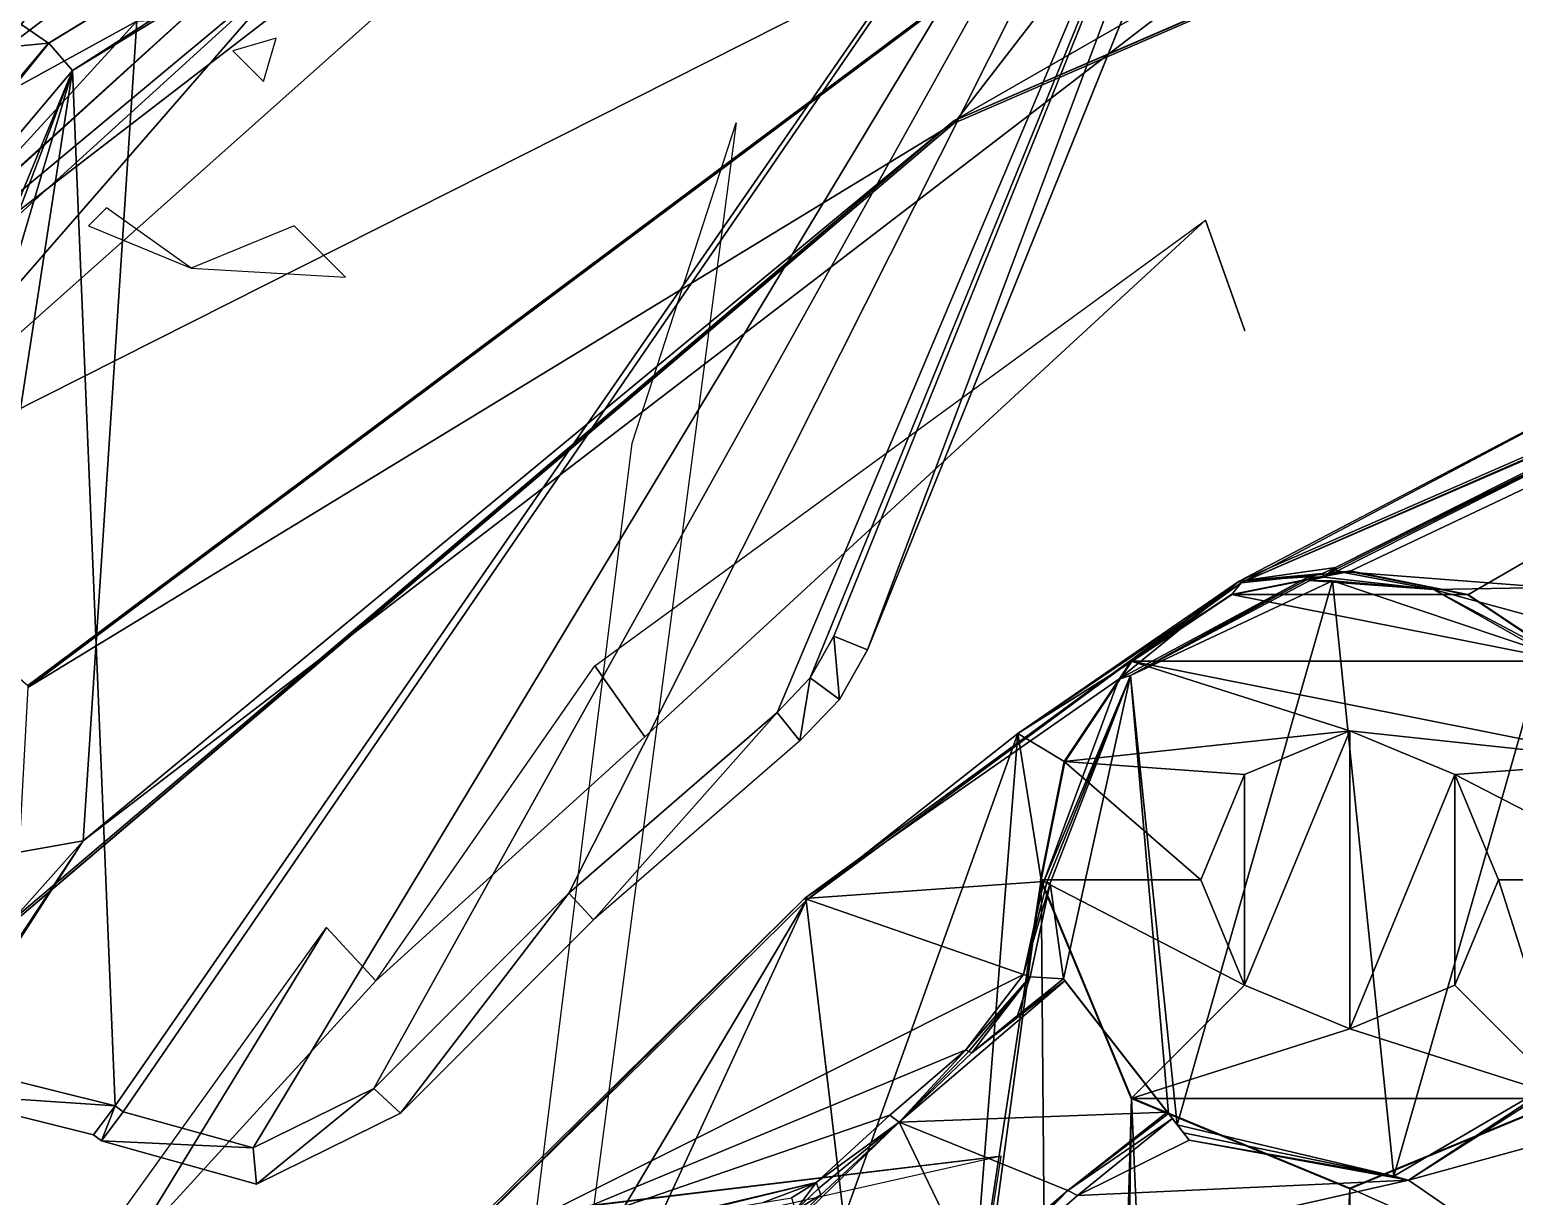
# Model space of a CAD drawing. Header units: millimetres. Extents: x -228 to 228, y -204 to 237.
# Drawn here: x -43.23 to -22.79, y 34.22 to 50.28 of the extents above; entities that cross this region are included whole.
import ezdxf

# ---------------------------------------------------------------- set-up
doc = ezdxf.new("R2010")
doc.units = ezdxf.units.MM
doc.header["$LTSCALE"] = 127.314815
for name, color, linetype in [('2239', 7, 'CONTINUOUS'), ('2518', 7, 'CONTINUOUS'), ('2548', 7, 'CONTINUOUS'), ('2560', 7, 'CONTINUOUS'), ('2561', 7, 'CONTINUOUS'), ('2565', 7, 'CONTINUOUS'), ('3519', 7, 'CONTINUOUS'), ('3522', 7, 'CONTINUOUS'), ('3524', 7, 'CONTINUOUS'), ('3529', 7, 'CONTINUOUS'), ('3532', 7, 'CONTINUOUS'), ('3575', 7, 'CONTINUOUS'), ('3577', 7, 'CONTINUOUS'), ('3579', 7, 'CONTINUOUS'), ('3601', 7, 'CONTINUOUS'), ('3603', 7, 'CONTINUOUS'), ('3604', 7, 'CONTINUOUS'), ('3605', 7, 'CONTINUOUS'), ('3606', 7, 'CONTINUOUS'), ('3607', 7, 'CONTINUOUS'), ('3608', 7, 'CONTINUOUS'), ('4337', 7, 'CONTINUOUS'), ('4338', 7, 'CONTINUOUS'), ('4342', 7, 'CONTINUOUS'), ('4344', 7, 'CONTINUOUS'), ('4409', 7, 'CONTINUOUS'), ('4410', 7, 'CONTINUOUS'), ('4414', 7, 'CONTINUOUS'), ('4417', 7, 'CONTINUOUS'), ('4418', 7, 'CONTINUOUS'), ('4419', 7, 'CONTINUOUS'), ('4441', 7, 'CONTINUOUS'), ('4442', 7, 'CONTINUOUS'), ('4443', 7, 'CONTINUOUS'), ('4444', 7, 'CONTINUOUS'), ('4445', 7, 'CONTINUOUS'), ('4456', 7, 'CONTINUOUS'), ('4457', 7, 'CONTINUOUS'), ('4462', 7, 'CONTINUOUS'), ('4463', 7, 'CONTINUOUS'), ('4465', 7, 'CONTINUOUS'), ('4466', 7, 'CONTINUOUS'), ('4469', 7, 'CONTINUOUS'), ('4470', 7, 'CONTINUOUS'), ('4512', 7, 'CONTINUOUS'), ('4529', 7, 'CONTINUOUS'), ('4536', 7, 'CONTINUOUS'), ('4577', 7, 'CONTINUOUS'), ('4608', 7, 'CONTINUOUS'), ('4609', 7, 'CONTINUOUS'), ('4610', 7, 'CONTINUOUS'), ('4611', 7, 'CONTINUOUS'), ('4619', 7, 'CONTINUOUS'), ('4631', 7, 'CONTINUOUS')]:
    doc.layers.add(name, color=color, linetype=linetype)

msp = doc.modelspace()

# ---------------------------------------------------------------- linework, layer by layer
at = {"layer": '2239', "color": 5, "linetype": 'Continuous'}
msp.add_3dface([(-33.5, 49, 1084.49), (-50.224, -78.154, 1084.49), (-34.932, 44.592, 1084.49), (-33.5, 49, 1084.49)], dxfattribs=at)
at = {"layer": '2518', "color": 6, "linetype": 'Continuous'}
for points in [[(-29.851, 34.775, 1078.448), (-44.236, 33.048, 1080.596), (-44.116, 33.048, 1080.577), (-29.851, 34.775, 1078.448)], [(-31.135, 26.448, 1077.078), (-29.851, 34.775, 1078.448), (-40.951, 32.276, 1079.954), (-31.135, 26.448, 1077.078)]]:
    msp.add_3dface(points, dxfattribs=at)
at = {"layer": '2548', "color": 6, "linetype": 'Continuous'}
for points in [[(-35.443, 41.526, 1066.234), (-27.039, 47.664, 1077.961), (-34.755, 40.546, 1066.355), (-35.443, 41.526, 1066.234)], [(-26.499, 46.138, 1077.627), (-27.039, 47.664, 1077.961), (-26.764, 46.893, 1077.794), (-26.499, 46.138, 1077.627)], [(-35.443, 41.526, 1066.234), (-34.755, 40.546, 1066.355), (-38.461, 37.189, 1060.815), (-35.443, 41.526, 1066.234)], [(-39.137, 37.923, 1060.567), (-41.879, 33.445, 1055.338), (-42.176, 33.698, 1055.19), (-39.137, 37.923, 1060.567)], [(-41.879, 33.445, 1055.338), (-39.137, 37.923, 1060.567), (-38.461, 37.189, 1060.815), (-41.879, 33.445, 1055.338)]]:
    msp.add_3dface(points, dxfattribs=at)
at = {"layer": '2560', "color": 6, "linetype": 'Continuous'}
msp.add_3dface([(-41, 47, 1083.49), (-42.167, 47.833, 1083.49), (-42.414, 47.586, 1083.49), (-41, 47, 1083.49)], dxfattribs=at)
at = {"layer": '2561', "color": 6, "linetype": 'Continuous'}
msp.add_3dface([(-39.586, 47.586, 1083.49), (-41, 47, 1083.49), (-38.879, 46.879, 1082.49), (-39.586, 47.586, 1083.49)], dxfattribs=at)
at = {"layer": '2565', "color": 6, "linetype": 'Continuous'}
msp.add_3dface([(-40.008, 49.573, 1082.986), (-39.833, 50.167, 1083.49), (-40.427, 49.992, 1082.986), (-40.008, 49.573, 1082.986)], dxfattribs=at)
at = {"layer": '3519', "color": 5, "linetype": 'Continuous'}
for points in [[(-24.568, 60.718, 1032.99), (-42.05, 35.469, 1032.99), (-42.638, 49.722, 1032.99), (-24.568, 60.718, 1032.99)], [(-41.938, 35.387, 1032.99), (-42.05, 35.469, 1032.99), (-24.568, 60.718, 1032.99), (-41.938, 35.387, 1032.99)], [(-40.151, 34.888, 1032.99), (-41.938, 35.387, 1032.99), (-24.568, 60.718, 1032.99), (-40.151, 34.888, 1032.99)], [(-38.486, 35.708, 1032.99), (-40.151, 34.888, 1032.99), (-24.568, 60.718, 1032.99), (-38.486, 35.708, 1032.99)], [(-35.805, 38.396, 1032.99), (-38.486, 35.708, 1032.99), (-24.568, 60.718, 1032.99), (-35.805, 38.396, 1032.99)], [(-32.937, 40.883, 1032.99), (-35.805, 38.396, 1032.99), (-24.568, 60.718, 1032.99), (-32.937, 40.883, 1032.99)], [(-32.48, 41.359, 1032.99), (-32.937, 40.883, 1032.99), (-24.568, 60.718, 1032.99), (-32.48, 41.359, 1032.99)], [(-32.157, 41.934, 1032.99), (-32.48, 41.359, 1032.99), (-24.568, 60.718, 1032.99), (-32.157, 41.934, 1032.99)], [(-42.638, 49.722, 1032.99), (-52.533, 25.74, 1032.99), (-56.261, 33.54, 1032.99), (-42.638, 49.722, 1032.99)], [(-50.012, 30.348, 1032.99), (-52.533, 25.74, 1032.99), (-42.638, 49.722, 1032.99), (-50.012, 30.348, 1032.99)], [(-47.089, 34.711, 1032.99), (-50.012, 30.348, 1032.99), (-42.638, 49.722, 1032.99), (-47.089, 34.711, 1032.99)], [(-44.727, 36.135, 1032.99), (-47.089, 34.711, 1032.99), (-42.638, 49.722, 1032.99), (-44.727, 36.135, 1032.99)], [(-42.05, 35.469, 1032.99), (-44.727, 36.135, 1032.99), (-42.638, 49.722, 1032.99), (-42.05, 35.469, 1032.99)]]:
    msp.add_3dface(points, dxfattribs=at)
at = {"layer": '3522', "color": 5, "linetype": 'Continuous'}
for points in [[(-80.54, 46.5, 1035.99), (-65.761, 65.761, 1035.99), (-42.964, 50.101, 1035.99), (-80.54, 46.5, 1035.99)], [(-65.761, 65.761, 1035.99), (-24.755, 61.181, 1035.99), (-42.964, 50.101, 1035.99), (-65.761, 65.761, 1035.99)], [(-56.691, 33.796, 1035.99), (-80.54, 46.5, 1035.99), (-42.964, 50.101, 1035.99), (-56.691, 33.796, 1035.99)]]:
    msp.add_3dface(points, dxfattribs=at)
at = {"layer": '3524', "color": 5, "linetype": 'Continuous'}
for points in [[(-42.964, 50.101, 1035.99), (-24.755, 61.181, 1035.99), (-42.963, 50.101, 1033.49), (-42.964, 50.101, 1035.99)], [(-24.755, 61.181, 1035.99), (-24.755, 61.181, 1033.49), (-42.963, 50.101, 1033.49), (-24.755, 61.181, 1035.99)], [(-56.691, 33.796, 1035.99), (-42.964, 50.101, 1035.99), (-56.691, 33.796, 1033.49), (-56.691, 33.796, 1035.99)], [(-56.691, 33.796, 1033.49), (-42.964, 50.101, 1035.99), (-42.963, 50.101, 1033.49), (-56.691, 33.796, 1033.49)]]:
    msp.add_3dface(points, dxfattribs=at)
at = {"layer": '3529', "color": 5, "linetype": 'Continuous'}
for points in [[(-15.39, 82.099, 1037.99), (-31.693, 41.747, 1037.99), (-15.39, 82.099, 1035.99), (-15.39, 82.099, 1037.99)], [(-15.39, 82.099, 1035.99), (-31.693, 41.747, 1037.99), (-24.104, 60.531, 1035.99), (-15.39, 82.099, 1035.99)], [(-31.693, 41.747, 1037.99), (-31.693, 41.747, 1033.49), (-24.104, 60.531, 1033.49), (-31.693, 41.747, 1037.99)], [(-24.104, 60.531, 1035.99), (-31.693, 41.747, 1037.99), (-24.104, 60.531, 1033.49), (-24.104, 60.531, 1035.99)]]:
    msp.add_3dface(points, dxfattribs=at)
at = {"layer": '3532', "color": 5, "linetype": 'Continuous'}
for points in [[(-31.693, 41.747, 1033.49), (-31.693, 41.747, 1037.99), (-32.078, 41.061, 1037.99), (-31.693, 41.747, 1033.49)], [(-31.693, 41.747, 1033.49), (-32.078, 41.061, 1037.99), (-32.078, 41.061, 1033.49), (-31.693, 41.747, 1033.49)], [(-32.623, 40.494, 1037.99), (-32.623, 40.494, 1033.49), (-32.078, 41.061, 1033.49), (-32.623, 40.494, 1037.99)], [(-32.078, 41.061, 1037.99), (-32.623, 40.494, 1037.99), (-32.078, 41.061, 1033.49), (-32.078, 41.061, 1037.99)]]:
    msp.add_3dface(points, dxfattribs=at)
at = {"layer": '3575', "color": 5, "linetype": 'Continuous'}
for points in [[(-42.347, 35.067, 1037.99), (-42.347, 35.067, 1033.49), (-42.236, 34.985, 1037.99), (-42.347, 35.067, 1037.99)], [(-42.236, 34.985, 1037.99), (-42.347, 35.067, 1033.49), (-42.236, 34.985, 1033.49), (-42.236, 34.985, 1037.99)]]:
    msp.add_3dface(points, dxfattribs=at)
at = {"layer": '3577', "color": 5, "linetype": 'Continuous'}
for points in [[(-42.347, 35.067, 1033.49), (-42.347, 35.067, 1037.99), (-44.652, 35.641, 1037.99), (-42.347, 35.067, 1033.49)], [(-42.347, 35.067, 1033.49), (-44.652, 35.641, 1037.99), (-44.652, 35.641, 1033.49), (-42.347, 35.067, 1033.49)]]:
    msp.add_3dface(points, dxfattribs=at)
at = {"layer": '3579', "color": 5, "linetype": 'Continuous'}
for points in [[(-38.119, 35.368, 1033.49), (-38.119, 35.368, 1037.99), (-40.104, 34.39, 1037.99), (-38.119, 35.368, 1033.49)], [(-38.119, 35.368, 1033.49), (-40.104, 34.39, 1037.99), (-40.104, 34.39, 1033.49), (-38.119, 35.368, 1033.49)], [(-42.236, 34.985, 1037.99), (-42.236, 34.985, 1033.49), (-40.104, 34.39, 1033.49), (-42.236, 34.985, 1037.99)], [(-40.104, 34.39, 1037.99), (-42.236, 34.985, 1037.99), (-40.104, 34.39, 1033.49), (-40.104, 34.39, 1037.99)]]:
    msp.add_3dface(points, dxfattribs=at)
at = {"layer": '3601', "color": 5, "linetype": 'Continuous'}
for points in [[(-24.755, 61.181, 1033.49), (-42.638, 49.722, 1032.99), (-42.963, 50.101, 1033.49), (-24.755, 61.181, 1033.49)], [(-24.755, 61.181, 1033.49), (-24.568, 60.718, 1032.99), (-42.638, 49.722, 1032.99), (-24.755, 61.181, 1033.49)], [(-56.261, 33.54, 1032.99), (-56.691, 33.796, 1033.49), (-42.963, 50.101, 1033.49), (-56.261, 33.54, 1032.99)], [(-42.638, 49.722, 1032.99), (-56.261, 33.54, 1032.99), (-42.963, 50.101, 1033.49), (-42.638, 49.722, 1032.99)]]:
    msp.add_3dface(points, dxfattribs=at)
at = {"layer": '3603', "color": 5, "linetype": 'Continuous'}
for points in [[(-31.693, 41.747, 1033.49), (-32.157, 41.934, 1032.99), (-24.568, 60.718, 1032.99), (-31.693, 41.747, 1033.49)], [(-24.104, 60.531, 1033.49), (-31.693, 41.747, 1033.49), (-24.568, 60.718, 1032.99), (-24.104, 60.531, 1033.49)]]:
    msp.add_3dface(points, dxfattribs=at)
at = {"layer": '3604', "color": 5, "linetype": 'Continuous'}
for points in [[(-32.078, 41.061, 1033.49), (-32.48, 41.359, 1032.99), (-32.157, 41.934, 1032.99), (-32.078, 41.061, 1033.49)], [(-31.693, 41.747, 1033.49), (-32.078, 41.061, 1033.49), (-32.157, 41.934, 1032.99), (-31.693, 41.747, 1033.49)], [(-32.623, 40.494, 1033.49), (-32.937, 40.883, 1032.99), (-32.48, 41.359, 1032.99), (-32.623, 40.494, 1033.49)], [(-32.078, 41.061, 1033.49), (-32.623, 40.494, 1033.49), (-32.48, 41.359, 1032.99), (-32.078, 41.061, 1033.49)]]:
    msp.add_3dface(points, dxfattribs=at)
at = {"layer": '3605', "color": 5, "linetype": 'Continuous'}
for points in [[(-35.464, 38.03, 1033.49), (-35.805, 38.396, 1032.99), (-32.937, 40.883, 1032.99), (-35.464, 38.03, 1033.49)], [(-32.623, 40.494, 1033.49), (-35.464, 38.03, 1033.49), (-32.937, 40.883, 1032.99), (-32.623, 40.494, 1033.49)], [(-38.119, 35.368, 1033.49), (-38.486, 35.708, 1032.99), (-35.805, 38.396, 1032.99), (-38.119, 35.368, 1033.49)], [(-35.464, 38.03, 1033.49), (-38.119, 35.368, 1033.49), (-35.805, 38.396, 1032.99), (-35.464, 38.03, 1033.49)]]:
    msp.add_3dface(points, dxfattribs=at)
at = {"layer": '3606', "color": 5, "linetype": 'Continuous'}
for points in [[(-40.104, 34.39, 1033.49), (-40.151, 34.888, 1032.99), (-38.486, 35.708, 1032.99), (-40.104, 34.39, 1033.49)], [(-38.119, 35.368, 1033.49), (-40.104, 34.39, 1033.49), (-38.486, 35.708, 1032.99), (-38.119, 35.368, 1033.49)], [(-42.236, 34.985, 1033.49), (-41.938, 35.387, 1032.99), (-40.151, 34.888, 1032.99), (-42.236, 34.985, 1033.49)], [(-40.104, 34.39, 1033.49), (-42.236, 34.985, 1033.49), (-40.151, 34.888, 1032.99), (-40.104, 34.39, 1033.49)]]:
    msp.add_3dface(points, dxfattribs=at)
at = {"layer": '3607', "color": 5, "linetype": 'Continuous'}
for points in [[(-42.236, 34.985, 1033.49), (-42.347, 35.067, 1033.49), (-42.05, 35.469, 1032.99), (-42.236, 34.985, 1033.49)], [(-42.236, 34.985, 1033.49), (-42.05, 35.469, 1032.99), (-41.938, 35.387, 1032.99), (-42.236, 34.985, 1033.49)]]:
    msp.add_3dface(points, dxfattribs=at)
at = {"layer": '3608', "color": 5, "linetype": 'Continuous'}
for points in [[(-44.652, 35.641, 1033.49), (-44.727, 36.135, 1032.99), (-42.05, 35.469, 1032.99), (-44.652, 35.641, 1033.49)], [(-42.347, 35.067, 1033.49), (-44.652, 35.641, 1033.49), (-42.05, 35.469, 1032.99), (-42.347, 35.067, 1033.49)]]:
    msp.add_3dface(points, dxfattribs=at)
at = {"layer": '4337', "color": 6, "linetype": 'Continuous'}
for points in [[(-12.972, 48.548, 1038.99), (-25.054, 42.826, 1038.99), (-26.546, 42.668, 1038.99), (-12.972, 48.548, 1038.99)], [(-25.054, 42.826, 1038.99), (-12.972, 48.548, 1038.99), (-23.429, 42.502, 1038.99), (-25.054, 42.826, 1038.99)], [(-23.429, 42.502, 1038.99), (-12.972, 48.548, 1038.99), (-22.05, 41.582, 1038.99), (-23.429, 42.502, 1038.99)], [(-25.054, 42.826, 1038.99), (-26.679, 42.502, 1038.99), (-26.546, 42.668, 1038.99), (-25.054, 42.826, 1038.99)], [(-26.546, 42.668, 1038.99), (-28.057, 41.581, 1038.99), (-29.621, 40.593, 1038.99), (-26.546, 42.668, 1038.99)], [(-26.679, 42.502, 1038.99), (-28.057, 41.581, 1038.99), (-26.546, 42.668, 1038.99), (-26.679, 42.502, 1038.99)], [(-28.057, 41.581, 1038.99), (-28.977, 40.204, 1038.99), (-29.621, 40.593, 1038.99), (-28.057, 41.581, 1038.99)], [(-29.621, 40.593, 1038.99), (-32.018, 33.915, 1038.99), (-32.536, 38.297, 1038.99), (-29.621, 40.593, 1038.99)], [(-30.295, 32.038, 1038.99), (-32.018, 33.915, 1038.99), (-29.621, 40.593, 1038.99), (-30.295, 32.038, 1038.99)], [(-29.3, 38.579, 1038.99), (-30.295, 32.038, 1038.99), (-29.621, 40.593, 1038.99), (-29.3, 38.579, 1038.99)], [(-28.977, 40.204, 1038.99), (-29.3, 38.579, 1038.99), (-29.621, 40.593, 1038.99), (-28.977, 40.204, 1038.99)], [(-30.295, 32.038, 1038.99), (-29.3, 38.579, 1038.99), (-30.526, 29.503, 1038.99), (-30.295, 32.038, 1038.99)], [(-30.526, 29.503, 1038.99), (-29.3, 38.579, 1038.99), (-29, 2.712, 1038.99), (-30.526, 29.503, 1038.99)], [(-29.3, 38.579, 1038.99), (-28.056, 35.576, 1038.99), (-29, 2.712, 1038.99), (-29.3, 38.579, 1038.99)], [(-32.536, 38.297, 1038.99), (-36.267, 32.01, 1038.99), (-37.817, 33.092, 1038.99), (-32.536, 38.297, 1038.99)], [(-34.563, 33.902, 1038.99), (-36.267, 32.01, 1038.99), (-32.536, 38.297, 1038.99), (-34.563, 33.902, 1038.99)], [(-32.018, 33.915, 1038.99), (-34.563, 33.902, 1038.99), (-32.536, 38.297, 1038.99), (-32.018, 33.915, 1038.99)], [(-28.056, 35.576, 1038.99), (-28.614, 1, 1038.99), (-29, 0.712, 1038.99), (-28.056, 35.576, 1038.99)], [(-29, 2.712, 1038.99), (-28.056, 35.576, 1038.99), (-29, 0.712, 1038.99), (-29, 2.712, 1038.99)], [(-26.59, 1, 1038.99), (-28.614, 1, 1038.99), (-28.056, 35.576, 1038.99), (-26.59, 1, 1038.99)], [(-25.053, 34.332, 1038.99), (-26.59, 1, 1038.99), (-28.056, 35.576, 1038.99), (-25.053, 34.332, 1038.99)], [(-25.053, 34.332, 1038.99), (-22.05, 35.576, 1038.99), (-22.348, 33.128, 1038.99), (-25.053, 34.332, 1038.99)], [(-26.57, 0.791, 1038.99), (-26.59, 1, 1038.99), (-25.053, 34.332, 1038.99), (-26.57, 0.791, 1038.99)], [(-26.565, 0.751, 1038.99), (-26.57, 0.791, 1038.99), (-25.053, 34.332, 1038.99), (-26.565, 0.751, 1038.99)], [(-26.557, 0.712, 1038.99), (-26.565, 0.751, 1038.99), (-25.053, 34.332, 1038.99), (-26.557, 0.712, 1038.99)], [(-26.557, 0.712, 1038.99), (-25.053, 34.332, 1038.99), (-26, 2.712, 1038.99), (-26.557, 0.712, 1038.99)], [(-25.053, 34.332, 1038.99), (-24.969, 2.712, 1038.99), (-26, 2.712, 1038.99), (-25.053, 34.332, 1038.99)], [(-24.969, 2.712, 1038.99), (-25.053, 34.332, 1038.99), (-22.348, 33.128, 1038.99), (-24.969, 2.712, 1038.99)]]:
    msp.add_3dface(points, dxfattribs=at)
at = {"layer": '4338', "color": 6, "linetype": 'Continuous'}
for points in [[(-30.499, 48.996, 1040.99), (-14.937, 55.747, 1040.99), (-27.297, 53.15, 1040.99), (-30.499, 48.996, 1040.99)], [(-43.249, 41.226, 1040.99), (-30.499, 48.996, 1040.99), (-27.297, 53.15, 1040.99), (-43.249, 41.226, 1040.99)], [(-43.424, 38.016, 1040.99), (-30.499, 48.996, 1040.99), (-43.249, 41.226, 1040.99), (-43.424, 38.016, 1040.99)], [(-20.013, 46.133, 1040.99), (-26.574, 42.691, 1040.99), (-19.466, 45.796, 1040.99), (-20.013, 46.133, 1040.99)], [(-19.466, 45.796, 1040.99), (-26.574, 42.691, 1040.99), (-25.247, 42.882, 1040.99), (-19.466, 45.796, 1040.99)], [(-25.62, 42.752, 1040.99), (-26.574, 42.691, 1040.99), (-28.233, 41.341, 1040.99), (-25.62, 42.752, 1040.99)], [(-25.247, 42.882, 1040.99), (-26.574, 42.691, 1040.99), (-25.427, 42.798, 1040.99), (-25.247, 42.882, 1040.99)], [(-25.427, 42.798, 1040.99), (-26.574, 42.691, 1040.99), (-25.62, 42.752, 1040.99), (-25.427, 42.798, 1040.99)], [(-26.574, 42.691, 1040.99), (-32.558, 38.324, 1040.99), (-28.233, 41.341, 1040.99), (-26.574, 42.691, 1040.99)], [(-28.233, 41.341, 1040.99), (-32.558, 38.324, 1040.99), (-29.265, 38.555, 1040.99), (-28.233, 41.341, 1040.99)], [(-29.265, 38.555, 1040.99), (-32.558, 38.324, 1040.99), (-29.543, 37.276, 1040.99), (-29.265, 38.555, 1040.99)], [(-32.558, 38.324, 1040.99), (-37.836, 33.124, 1040.99), (-29.543, 37.276, 1040.99), (-32.558, 38.324, 1040.99)], [(-29.543, 37.276, 1040.99), (-37.836, 33.124, 1040.99), (-30.339, 36.238, 1040.99), (-29.543, 37.276, 1040.99)], [(-30.339, 36.238, 1040.99), (-37.836, 33.124, 1040.99), (-31.382, 35.339, 1040.99), (-30.339, 36.238, 1040.99)], [(-21.654, 36.092, 1040.99), (-24.243, 34.446, 1040.99), (-20.482, 35.475, 1040.99), (-21.654, 36.092, 1040.99)], [(-20.482, 35.475, 1040.99), (-24.243, 34.446, 1040.99), (-22.315, 33.119, 1040.99), (-20.482, 35.475, 1040.99)], [(-31.382, 35.339, 1040.99), (-37.836, 33.124, 1040.99), (-32.398, 34.41, 1040.99), (-31.382, 35.339, 1040.99)], [(-27.495, 35.292, 1040.99), (-28.802, 34.234, 1040.99), (-27.262, 34.993, 1040.99), (-27.495, 35.292, 1040.99)], [(-27.262, 34.993, 1040.99), (-28.802, 34.234, 1040.99), (-24.243, 34.446, 1040.99), (-27.262, 34.993, 1040.99)], [(-32.398, 34.41, 1040.99), (-37.836, 33.124, 1040.99), (-34.45, 33.913, 1040.99), (-32.398, 34.41, 1040.99)], [(-33.13, 34.139, 1040.99), (-32.398, 34.41, 1040.99), (-34.45, 33.913, 1040.99), (-33.13, 34.139, 1040.99)], [(-32.736, 34.2, 1040.99), (-32.398, 34.41, 1040.99), (-33.13, 34.139, 1040.99), (-32.736, 34.2, 1040.99)], [(-28.802, 34.234, 1040.99), (-30.067, 33.128, 1040.99), (-24.243, 34.446, 1040.99), (-28.802, 34.234, 1040.99)], [(-24.243, 34.446, 1040.99), (-30.067, 33.128, 1040.99), (-22.315, 33.119, 1040.99), (-24.243, 34.446, 1040.99)]]:
    msp.add_3dface(points, dxfattribs=at)
at = {"layer": '4342', "color": 6, "linetype": 'Continuous'}
for points in [[(-39.449, 51.312, 1075.49), (-47.374, 44.101, 1075.49), (-46.067, 43.702, 1040.39), (-39.449, 51.312, 1075.49)], [(-38.106, 50.793, 1040.39), (-39.449, 51.312, 1075.49), (-46.067, 43.702, 1040.39), (-38.106, 50.793, 1040.39)]]:
    msp.add_3dface(points, dxfattribs=at)
at = {"layer": '4344', "color": 6, "linetype": 'Continuous'}
for points in [[(-46.487, 47.803, 1074.19), (-33.586, 57.603, 1074.19), (-41.748, 50.403, 1038.89), (-46.487, 47.803, 1074.19)], [(-53.927, 37.084, 1038.89), (-46.487, 47.803, 1074.19), (-41.748, 50.403, 1038.89), (-53.927, 37.084, 1038.89)]]:
    msp.add_3dface(points, dxfattribs=at)
at = {"layer": '4409', "color": 6, "linetype": 'Continuous'}
for points in [[(-25.053, 42.834, 1038.49), (-23.425, 42.51, 1038.49), (-26.682, 42.51, 1038.49), (-25.053, 42.834, 1038.49)], [(-26.682, 42.51, 1038.49), (-22.044, 41.588, 1038.49), (-28.063, 41.588, 1038.49), (-26.682, 42.51, 1038.49)], [(-23.425, 42.51, 1038.49), (-22.044, 41.588, 1038.49), (-26.682, 42.51, 1038.49), (-23.425, 42.51, 1038.49)], [(-28.985, 40.207, 1038.49), (-28.063, 41.588, 1038.49), (-25.053, 40.629, 1038.49), (-28.985, 40.207, 1038.49)], [(-22.044, 41.588, 1038.49), (-21.122, 40.207, 1038.49), (-28.063, 41.588, 1038.49), (-22.044, 41.588, 1038.49)], [(-28.063, 41.588, 1038.49), (-21.122, 40.207, 1038.49), (-25.053, 40.629, 1038.49), (-28.063, 41.588, 1038.49)], [(-26.503, 40.029, 1038.49), (-28.985, 40.207, 1038.49), (-25.053, 40.629, 1038.49), (-26.503, 40.029, 1038.49)], [(-25.053, 40.629, 1038.49), (-21.122, 40.207, 1038.49), (-23.604, 40.029, 1038.49), (-25.053, 40.629, 1038.49)], [(-29.309, 38.579, 1038.49), (-28.985, 40.207, 1038.49), (-27.103, 38.579, 1038.49), (-29.309, 38.579, 1038.49)], [(-27.103, 38.579, 1038.49), (-28.985, 40.207, 1038.49), (-26.503, 40.029, 1038.49), (-27.103, 38.579, 1038.49)], [(-21.122, 40.207, 1038.49), (-20.798, 38.579, 1038.49), (-23.604, 40.029, 1038.49), (-21.122, 40.207, 1038.49)], [(-23.604, 40.029, 1038.49), (-20.798, 38.579, 1038.49), (-23.003, 38.579, 1038.49), (-23.604, 40.029, 1038.49)], [(-28.063, 35.57, 1038.49), (-29.309, 38.579, 1038.49), (-26.503, 37.129, 1038.49), (-28.063, 35.57, 1038.49)], [(-26.503, 37.129, 1038.49), (-29.309, 38.579, 1038.49), (-27.103, 38.579, 1038.49), (-26.503, 37.129, 1038.49)], [(-23.003, 38.579, 1038.49), (-22.044, 35.57, 1038.49), (-23.604, 37.129, 1038.49), (-23.003, 38.579, 1038.49)], [(-20.798, 38.579, 1038.49), (-22.044, 35.57, 1038.49), (-23.003, 38.579, 1038.49), (-20.798, 38.579, 1038.49)], [(-25.053, 36.529, 1038.49), (-28.063, 35.57, 1038.49), (-26.503, 37.129, 1038.49), (-25.053, 36.529, 1038.49)], [(-22.044, 35.57, 1038.49), (-25.053, 36.529, 1038.49), (-23.604, 37.129, 1038.49), (-22.044, 35.57, 1038.49)], [(-22.044, 35.57, 1038.49), (-28.063, 35.57, 1038.49), (-25.053, 36.529, 1038.49), (-22.044, 35.57, 1038.49)], [(-25.053, 34.323, 1038.49), (-28.063, 35.57, 1038.49), (-22.044, 35.57, 1038.49), (-25.053, 34.323, 1038.49)]]:
    msp.add_3dface(points, dxfattribs=at)
at = {"layer": '4410', "color": 6, "linetype": 'Continuous'}
for points in [[(-25.289, 42.697, 1045.99), (-28.069, 41.393, 1045.99), (-27.429, 35.207, 1045.99), (-25.289, 42.697, 1045.99)], [(-24.445, 34.499, 1045.99), (-25.289, 42.697, 1045.99), (-27.429, 35.207, 1045.99), (-24.445, 34.499, 1045.99)], [(-22.379, 41.719, 1045.99), (-25.289, 42.697, 1045.99), (-24.445, 34.499, 1045.99), (-22.379, 41.719, 1045.99)], [(-21.796, 36.049, 1045.99), (-22.379, 41.719, 1045.99), (-24.445, 34.499, 1045.99), (-21.796, 36.049, 1045.99)], [(-28.069, 41.393, 1045.99), (-29.178, 38.532, 1045.99), (-28.993, 37.214, 1045.99), (-28.069, 41.393, 1045.99)], [(-27.549, 35.361, 1045.99), (-28.069, 41.393, 1045.99), (-28.993, 37.214, 1045.99), (-27.549, 35.361, 1045.99)], [(-27.429, 35.207, 1045.99), (-28.069, 41.393, 1045.99), (-27.549, 35.361, 1045.99), (-27.429, 35.207, 1045.99)], [(-28.993, 37.214, 1045.99), (-29.178, 38.532, 1045.99), (-29.452, 37.245, 1045.99), (-28.993, 37.214, 1045.99)], [(-30.253, 36.196, 1045.99), (-29.628, 36.71, 1045.99), (-29.452, 37.245, 1045.99), (-30.253, 36.196, 1045.99)], [(-29.628, 36.71, 1045.99), (-28.993, 37.214, 1045.99), (-29.452, 37.245, 1045.99), (-29.628, 36.71, 1045.99)]]:
    msp.add_3dface(points, dxfattribs=at)
at = {"layer": '4414', "color": 6, "linetype": 'Continuous'}
for points in [[(-46.205, 55.869, 1075.49), (-59.324, 41.675, 1075.49), (-42.483, 51.551, 1075.49), (-46.205, 55.869, 1075.49)], [(-42.483, 51.551, 1075.49), (-59.324, 41.675, 1075.49), (-54.534, 38.578, 1075.49), (-42.483, 51.551, 1075.49)], [(-47.733, 44.414, 1075.49), (-39.449, 51.312, 1075.49), (-39.747, 51.684, 1075.49), (-47.733, 44.414, 1075.49)], [(-47.374, 44.101, 1075.49), (-39.449, 51.312, 1075.49), (-47.733, 44.414, 1075.49), (-47.374, 44.101, 1075.49)]]:
    msp.add_3dface(points, dxfattribs=at)
at = {"layer": '4417', "color": 6, "linetype": 'Continuous'}
for points in [[(-47.771, 44.412, 1076.24), (-30.706, 57.546, 1076.24), (-42.486, 51.514, 1076.24), (-47.771, 44.412, 1076.24)], [(-54.527, 38.542, 1076.24), (-47.771, 44.412, 1076.24), (-42.486, 51.514, 1076.24), (-54.527, 38.542, 1076.24)]]:
    msp.add_3dface(points, dxfattribs=at)
at = {"layer": '4418', "color": 6, "linetype": 'Continuous'}
for points in [[(-42.49, 39.116, 1038.89), (-41.748, 50.403, 1038.89), (-26.799, 51.159, 1038.89), (-42.49, 39.116, 1038.89)], [(-53.927, 37.084, 1038.89), (-41.748, 50.403, 1038.89), (-42.49, 39.116, 1038.89), (-53.927, 37.084, 1038.89)], [(-53.197, 22.485, 1038.89), (-53.927, 37.084, 1038.89), (-42.49, 39.116, 1038.89), (-53.197, 22.485, 1038.89)]]:
    msp.add_3dface(points, dxfattribs=at)
at = {"layer": '4419', "color": 6, "linetype": 'Continuous'}
for points in [[(-26.799, 51.159, 1038.89), (-14.914, 55.787, 1039.09), (-30.505, 49.029, 1039.19), (-26.799, 51.159, 1038.89)], [(-42.49, 39.116, 1038.89), (-26.799, 51.159, 1038.89), (-30.505, 49.029, 1039.19), (-42.49, 39.116, 1038.89)], [(-43.455, 38.027, 1039.19), (-42.49, 39.116, 1038.89), (-30.505, 49.029, 1039.19), (-43.455, 38.027, 1039.19)], [(-52.648, 23.733, 1038.99), (-53.197, 22.485, 1038.89), (-42.49, 39.116, 1038.89), (-52.648, 23.733, 1038.99)], [(-52.644, 23.733, 1039.09), (-52.648, 23.733, 1038.99), (-42.49, 39.116, 1038.89), (-52.644, 23.733, 1039.09)], [(-52.644, 23.733, 1039.09), (-42.49, 39.116, 1038.89), (-43.455, 38.027, 1039.19), (-52.644, 23.733, 1039.09)]]:
    msp.add_3dface(points, dxfattribs=at)
at = {"layer": '4441', "color": 6, "linetype": 'Continuous'}
for points in [[(-25.053, 40.629, 1044.49), (-25.053, 36.529, 1044.49), (-26.503, 37.129, 1044.49), (-25.053, 40.629, 1044.49)], [(-26.503, 40.028, 1044.49), (-25.053, 40.629, 1044.49), (-26.503, 37.129, 1044.49), (-26.503, 40.028, 1044.49)], [(-23.604, 40.028, 1044.49), (-25.053, 36.529, 1044.49), (-25.053, 40.629, 1044.49), (-23.604, 40.028, 1044.49)], [(-27.103, 38.579, 1044.49), (-26.503, 40.028, 1044.49), (-26.503, 37.129, 1044.49), (-27.103, 38.579, 1044.49)], [(-23.604, 37.129, 1044.49), (-25.053, 36.529, 1044.49), (-23.604, 40.028, 1044.49), (-23.604, 37.129, 1044.49)], [(-23.003, 38.579, 1044.49), (-23.604, 37.129, 1044.49), (-23.604, 40.028, 1044.49), (-23.003, 38.579, 1044.49)]]:
    msp.add_3dface(points, dxfattribs=at)
at = {"layer": '4442', "color": 6, "linetype": 'Continuous'}
for points in [[(-26.503, 40.029, 1038.49), (-25.053, 40.629, 1038.49), (-26.503, 40.028, 1044.49), (-26.503, 40.029, 1038.49)], [(-25.053, 40.629, 1038.49), (-25.053, 40.629, 1044.49), (-26.503, 40.028, 1044.49), (-25.053, 40.629, 1038.49)], [(-27.103, 38.579, 1038.49), (-26.503, 40.029, 1038.49), (-27.103, 38.579, 1044.49), (-27.103, 38.579, 1038.49)], [(-26.503, 40.029, 1038.49), (-26.503, 40.028, 1044.49), (-27.103, 38.579, 1044.49), (-26.503, 40.029, 1038.49)], [(-26.503, 37.129, 1038.49), (-27.103, 38.579, 1038.49), (-26.503, 37.129, 1044.49), (-26.503, 37.129, 1038.49)], [(-27.103, 38.579, 1038.49), (-27.103, 38.579, 1044.49), (-26.503, 37.129, 1044.49), (-27.103, 38.579, 1038.49)], [(-25.053, 36.529, 1038.49), (-26.503, 37.129, 1038.49), (-25.053, 36.529, 1044.49), (-25.053, 36.529, 1038.49)], [(-25.053, 36.529, 1044.49), (-26.503, 37.129, 1038.49), (-26.503, 37.129, 1044.49), (-25.053, 36.529, 1044.49)]]:
    msp.add_3dface(points, dxfattribs=at)
at = {"layer": '4443', "color": 6, "linetype": 'Continuous'}
for points in [[(-25.053, 40.629, 1038.49), (-23.604, 40.029, 1038.49), (-25.053, 40.629, 1044.49), (-25.053, 40.629, 1038.49)], [(-23.604, 40.029, 1038.49), (-23.604, 40.028, 1044.49), (-25.053, 40.629, 1044.49), (-23.604, 40.029, 1038.49)], [(-23.604, 40.029, 1038.49), (-23.003, 38.579, 1038.49), (-23.604, 40.028, 1044.49), (-23.604, 40.029, 1038.49)], [(-23.003, 38.579, 1038.49), (-23.003, 38.579, 1044.49), (-23.604, 40.028, 1044.49), (-23.003, 38.579, 1038.49)], [(-23.003, 38.579, 1038.49), (-23.604, 37.129, 1038.49), (-23.003, 38.579, 1044.49), (-23.003, 38.579, 1038.49)], [(-23.604, 37.129, 1038.49), (-23.604, 37.129, 1044.49), (-23.003, 38.579, 1044.49), (-23.604, 37.129, 1038.49)], [(-23.604, 37.129, 1038.49), (-25.053, 36.529, 1038.49), (-23.604, 37.129, 1044.49), (-23.604, 37.129, 1038.49)], [(-25.053, 36.529, 1038.49), (-25.053, 36.529, 1044.49), (-23.604, 37.129, 1044.49), (-25.053, 36.529, 1038.49)]]:
    msp.add_3dface(points, dxfattribs=at)
at = {"layer": '4444', "color": 6, "linetype": 'Continuous'}
for points in [[(-27.549, 35.361, 1045.99), (-28.993, 37.214, 1045.99), (-27.564, 35.381, 1047.438), (-27.549, 35.361, 1045.99)], [(-28.993, 37.214, 1045.99), (-28.975, 37.191, 1047.611), (-27.564, 35.381, 1047.438), (-28.993, 37.214, 1045.99)]]:
    msp.add_3dface(points, dxfattribs=at)
at = {"layer": '4445', "color": 6, "linetype": 'Continuous'}
for points in [[(-28.975, 37.191, 1047.611), (-31.256, 35.243, 1049.904), (-27.564, 35.381, 1047.438), (-28.975, 37.191, 1047.611)], [(-27.564, 35.381, 1047.438), (-31.256, 35.243, 1049.904), (-28.932, 34.302, 1048.776), (-27.564, 35.381, 1047.438)], [(-31.256, 35.243, 1049.904), (-33.404, 33.158, 1052.167), (-30.255, 33.172, 1050.106), (-31.256, 35.243, 1049.904)], [(-28.932, 34.302, 1048.776), (-31.256, 35.243, 1049.904), (-30.255, 33.172, 1050.106), (-28.932, 34.302, 1048.776)]]:
    msp.add_3dface(points, dxfattribs=at)
at = {"layer": '4456', "color": 6, "linetype": 'Continuous'}
for points in [[(-38.106, 50.793, 1040.39), (-46.067, 43.702, 1040.39), (-27.29, 53.177, 1040.39), (-38.106, 50.793, 1040.39)], [(-27.29, 53.177, 1040.39), (-46.067, 43.702, 1040.39), (-43.251, 41.255, 1040.39), (-27.29, 53.177, 1040.39)]]:
    msp.add_3dface(points, dxfattribs=at)
at = {"layer": '4457', "color": 6, "linetype": 'Continuous'}
for points in [[(-27.297, 53.15, 1040.99), (-27.29, 53.177, 1040.39), (-43.251, 41.255, 1040.39), (-27.297, 53.15, 1040.99)], [(-43.249, 41.226, 1040.99), (-27.297, 53.15, 1040.99), (-43.251, 41.255, 1040.39), (-43.249, 41.226, 1040.99)]]:
    msp.add_3dface(points, dxfattribs=at)
at = {"layer": '4462', "color": 6, "linetype": 'Continuous'}
for points in [[(-42.483, 51.551, 1075.49), (-54.534, 38.578, 1075.49), (-42.486, 51.514, 1076.24), (-42.483, 51.551, 1075.49)], [(-54.534, 38.578, 1075.49), (-54.527, 38.542, 1076.24), (-42.486, 51.514, 1076.24), (-54.534, 38.578, 1075.49)]]:
    msp.add_3dface(points, dxfattribs=at)
at = {"layer": '4463', "color": 6, "linetype": 'Continuous'}
for points in [[(-39.747, 51.684, 1075.49), (-30.706, 57.546, 1076.24), (-47.771, 44.412, 1076.24), (-39.747, 51.684, 1075.49)], [(-47.733, 44.414, 1075.49), (-39.747, 51.684, 1075.49), (-47.771, 44.412, 1076.24), (-47.733, 44.414, 1075.49)]]:
    msp.add_3dface(points, dxfattribs=at)
at = {"layer": '4465', "color": 6, "linetype": 'Continuous'}
for points in [[(-28.993, 37.214, 1045.99), (-29.628, 36.71, 1045.99), (-28.975, 37.191, 1047.611), (-28.993, 37.214, 1045.99)], [(-30.253, 36.196, 1045.99), (-31.256, 35.243, 1049.904), (-28.975, 37.191, 1047.611), (-30.253, 36.196, 1045.99)], [(-29.628, 36.71, 1045.99), (-30.253, 36.196, 1045.99), (-28.975, 37.191, 1047.611), (-29.628, 36.71, 1045.99)], [(-30.339, 36.238, 1040.99), (-31.382, 35.339, 1040.99), (-31.256, 35.243, 1049.904), (-30.339, 36.238, 1040.99)], [(-30.339, 36.238, 1040.99), (-31.256, 35.243, 1049.904), (-30.298, 36.218, 1043.374), (-30.339, 36.238, 1040.99)], [(-31.256, 35.243, 1049.904), (-30.253, 36.196, 1045.99), (-30.298, 36.218, 1043.374), (-31.256, 35.243, 1049.904)], [(-33.404, 33.158, 1052.167), (-31.256, 35.243, 1049.904), (-32.335, 34.242, 1050.49), (-33.404, 33.158, 1052.167)], [(-31.382, 35.339, 1040.99), (-32.398, 34.41, 1040.99), (-31.256, 35.243, 1049.904), (-31.382, 35.339, 1040.99)], [(-31.256, 35.243, 1049.904), (-32.398, 34.41, 1040.99), (-32.368, 34.33, 1045.503), (-31.256, 35.243, 1049.904)], [(-32.335, 34.242, 1050.49), (-31.256, 35.243, 1049.904), (-32.368, 34.33, 1045.503), (-32.335, 34.242, 1050.49)], [(-33.404, 33.158, 1052.167), (-32.335, 34.242, 1050.49), (-34.444, 32.119, 1050.49), (-33.404, 33.158, 1052.167)]]:
    msp.add_3dface(points, dxfattribs=at)
at = {"layer": '4466', "color": 6, "linetype": 'Continuous'}
for points in [[(-27.549, 35.361, 1045.99), (-27.564, 35.381, 1047.438), (-28.932, 34.302, 1048.776), (-27.549, 35.361, 1045.99)], [(-27.495, 35.292, 1040.99), (-27.549, 35.361, 1045.99), (-28.932, 34.302, 1048.776), (-27.495, 35.292, 1040.99)], [(-28.802, 34.234, 1040.99), (-27.495, 35.292, 1040.99), (-28.932, 34.302, 1048.776), (-28.802, 34.234, 1040.99)], [(-28.932, 34.302, 1048.776), (-30.255, 33.172, 1050.106), (-30.163, 33.151, 1045.673), (-28.932, 34.302, 1048.776)], [(-30.067, 33.128, 1040.99), (-28.932, 34.302, 1048.776), (-30.163, 33.151, 1045.673), (-30.067, 33.128, 1040.99)], [(-30.067, 33.128, 1040.99), (-28.802, 34.234, 1040.99), (-28.932, 34.302, 1048.776), (-30.067, 33.128, 1040.99)]]:
    msp.add_3dface(points, dxfattribs=at)
at = {"layer": '4469', "color": 6, "linetype": 'Continuous'}
for points in [[(-13.015, 48.573, 1040.99), (-12.972, 48.548, 1038.99), (-26.546, 42.668, 1038.99), (-13.015, 48.573, 1040.99)], [(-13.015, 48.573, 1040.99), (-26.546, 42.668, 1038.99), (-20.013, 46.133, 1040.99), (-13.015, 48.573, 1040.99)], [(-26.546, 42.668, 1038.99), (-26.574, 42.691, 1040.99), (-20.013, 46.133, 1040.99), (-26.546, 42.668, 1038.99)], [(-32.536, 38.297, 1038.99), (-32.558, 38.324, 1040.99), (-26.574, 42.691, 1040.99), (-32.536, 38.297, 1038.99)], [(-29.621, 40.593, 1038.99), (-32.536, 38.297, 1038.99), (-26.574, 42.691, 1040.99), (-29.621, 40.593, 1038.99)], [(-26.546, 42.668, 1038.99), (-29.621, 40.593, 1038.99), (-26.574, 42.691, 1040.99), (-26.546, 42.668, 1038.99)], [(-37.817, 33.092, 1038.99), (-37.836, 33.124, 1040.99), (-32.558, 38.324, 1040.99), (-37.817, 33.092, 1038.99)], [(-32.536, 38.297, 1038.99), (-37.817, 33.092, 1038.99), (-32.558, 38.324, 1040.99), (-32.536, 38.297, 1038.99)]]:
    msp.add_3dface(points, dxfattribs=at)
at = {"layer": '4470', "color": 6, "linetype": 'Continuous'}
for points in [[(-14.914, 55.787, 1039.09), (-14.937, 55.747, 1040.99), (-30.505, 49.029, 1039.19), (-14.914, 55.787, 1039.09)], [(-14.937, 55.747, 1040.99), (-30.499, 48.996, 1040.99), (-30.505, 49.029, 1039.19), (-14.937, 55.747, 1040.99)], [(-43.424, 38.016, 1040.99), (-43.455, 38.027, 1039.19), (-30.505, 49.029, 1039.19), (-43.424, 38.016, 1040.99)], [(-30.499, 48.996, 1040.99), (-43.424, 38.016, 1040.99), (-30.505, 49.029, 1039.19), (-30.499, 48.996, 1040.99)]]:
    msp.add_3dface(points, dxfattribs=at)
at = {"layer": '4512', "color": 6, "linetype": 'Continuous'}
msp.add_3dface([(-32.335, 34.242, 1050.49), (-32.683, 34.028, 1050.49), (-34.444, 32.119, 1050.49), (-32.335, 34.242, 1050.49)], dxfattribs=at)
at = {"layer": '4529', "color": 6, "linetype": 'Continuous'}
for points in [[(-25.229, 42.831, 1043.99), (-22.306, 42.604, 1043.99), (-19.427, 45.756, 1043.99), (-25.229, 42.831, 1043.99)], [(-25.604, 42.702, 1043.99), (-23.902, 42.576, 1043.99), (-25.41, 42.748, 1043.99), (-25.604, 42.702, 1043.99)], [(-25.41, 42.748, 1043.99), (-23.902, 42.576, 1043.99), (-25.229, 42.831, 1043.99), (-25.41, 42.748, 1043.99)], [(-23.902, 42.576, 1043.99), (-22.306, 42.604, 1043.99), (-25.229, 42.831, 1043.99), (-23.902, 42.576, 1043.99)], [(-22.571, 42.216, 1043.99), (-22.306, 42.604, 1043.99), (-23.902, 42.576, 1043.99), (-22.571, 42.216, 1043.99)], [(-22.394, 41.777, 1043.99), (-22.571, 42.216, 1043.99), (-23.902, 42.576, 1043.99), (-22.394, 41.777, 1043.99)]]:
    msp.add_3dface(points, dxfattribs=at)
at = {"layer": '4536', "color": 6, "linetype": 'Continuous'}
for points in [[(-32.398, 34.41, 1040.99), (-32.736, 34.2, 1040.99), (-32.683, 34.028, 1050.49), (-32.398, 34.41, 1040.99)], [(-32.398, 34.41, 1040.99), (-32.683, 34.028, 1050.49), (-32.368, 34.33, 1045.503), (-32.398, 34.41, 1040.99)], [(-32.683, 34.028, 1050.49), (-32.335, 34.242, 1050.49), (-32.368, 34.33, 1045.503), (-32.683, 34.028, 1050.49)]]:
    msp.add_3dface(points, dxfattribs=at)
at = {"layer": '4577', "color": 6, "linetype": 'Continuous'}
msp.add_3dface([(-50.573, 52.005, 1074.19), (-33.586, 57.603, 1074.19), (-46.487, 47.803, 1074.19), (-50.573, 52.005, 1074.19)], dxfattribs=at)
at = {"layer": '4608', "color": 6, "linetype": 'Continuous'}
for points in [[(-19.466, 45.796, 1040.99), (-25.247, 42.882, 1040.99), (-19.427, 45.756, 1043.99), (-19.466, 45.796, 1040.99)], [(-19.427, 45.756, 1043.99), (-25.247, 42.882, 1040.99), (-25.238, 42.855, 1042.554), (-19.427, 45.756, 1043.99)], [(-25.229, 42.831, 1043.99), (-19.427, 45.756, 1043.99), (-25.238, 42.855, 1042.554), (-25.229, 42.831, 1043.99)]]:
    msp.add_3dface(points, dxfattribs=at)
at = {"layer": '4609', "color": 6, "linetype": 'Continuous'}
for points in [[(-25.62, 42.752, 1040.99), (-28.233, 41.341, 1040.99), (-28.069, 41.393, 1045.99), (-25.62, 42.752, 1040.99)], [(-25.62, 42.752, 1040.99), (-28.069, 41.393, 1045.99), (-25.612, 42.726, 1042.554), (-25.62, 42.752, 1040.99)], [(-28.069, 41.393, 1045.99), (-25.604, 42.702, 1043.99), (-25.612, 42.726, 1042.554), (-28.069, 41.393, 1045.99)], [(-25.054, 42.826, 1038.99), (-25.053, 42.834, 1038.49), (-26.682, 42.51, 1038.49), (-25.054, 42.826, 1038.99)], [(-26.679, 42.502, 1038.99), (-25.054, 42.826, 1038.99), (-26.682, 42.51, 1038.49), (-26.679, 42.502, 1038.99)], [(-25.054, 42.826, 1038.99), (-23.429, 42.502, 1038.99), (-25.053, 42.834, 1038.49), (-25.054, 42.826, 1038.99)], [(-23.429, 42.502, 1038.99), (-23.425, 42.51, 1038.49), (-25.053, 42.834, 1038.49), (-23.429, 42.502, 1038.99)], [(-28.069, 41.393, 1045.99), (-25.289, 42.697, 1045.99), (-25.604, 42.702, 1043.99), (-28.069, 41.393, 1045.99)], [(-25.289, 42.697, 1045.99), (-23.902, 42.576, 1043.99), (-25.604, 42.702, 1043.99), (-25.289, 42.697, 1045.99)], [(-25.289, 42.697, 1045.99), (-22.379, 41.719, 1045.99), (-23.902, 42.576, 1043.99), (-25.289, 42.697, 1045.99)], [(-22.379, 41.719, 1045.99), (-22.394, 41.777, 1043.99), (-23.902, 42.576, 1043.99), (-22.379, 41.719, 1045.99)], [(-28.057, 41.581, 1038.99), (-26.682, 42.51, 1038.49), (-28.063, 41.588, 1038.49), (-28.057, 41.581, 1038.99)], [(-28.057, 41.581, 1038.99), (-26.679, 42.502, 1038.99), (-26.682, 42.51, 1038.49), (-28.057, 41.581, 1038.99)], [(-23.429, 42.502, 1038.99), (-22.05, 41.582, 1038.99), (-23.425, 42.51, 1038.49), (-23.429, 42.502, 1038.99)], [(-22.05, 41.582, 1038.99), (-22.044, 41.588, 1038.49), (-23.425, 42.51, 1038.49), (-22.05, 41.582, 1038.99)], [(-28.977, 40.204, 1038.99), (-28.063, 41.588, 1038.49), (-28.985, 40.207, 1038.49), (-28.977, 40.204, 1038.99)], [(-28.977, 40.204, 1038.99), (-28.057, 41.581, 1038.99), (-28.063, 41.588, 1038.49), (-28.977, 40.204, 1038.99)], [(-28.233, 41.341, 1040.99), (-29.265, 38.555, 1040.99), (-28.069, 41.393, 1045.99), (-28.233, 41.341, 1040.99)], [(-28.069, 41.393, 1045.99), (-29.265, 38.555, 1040.99), (-29.223, 38.544, 1043.374), (-28.069, 41.393, 1045.99)], [(-29.178, 38.532, 1045.99), (-28.069, 41.393, 1045.99), (-29.223, 38.544, 1043.374), (-29.178, 38.532, 1045.99)], [(-28.977, 40.204, 1038.99), (-28.985, 40.207, 1038.49), (-29.309, 38.579, 1038.49), (-28.977, 40.204, 1038.99)], [(-29.3, 38.579, 1038.99), (-28.977, 40.204, 1038.99), (-29.309, 38.579, 1038.49), (-29.3, 38.579, 1038.99)], [(-24.243, 34.446, 1040.99), (-21.796, 36.049, 1045.99), (-24.445, 34.499, 1045.99), (-24.243, 34.446, 1040.99)], [(-24.243, 34.446, 1040.99), (-21.654, 36.092, 1040.99), (-21.796, 36.049, 1045.99), (-24.243, 34.446, 1040.99)], [(-24.445, 34.499, 1045.99), (-27.429, 35.207, 1045.99), (-27.343, 35.097, 1043.527), (-24.445, 34.499, 1045.99)], [(-27.262, 34.993, 1040.99), (-24.445, 34.499, 1045.99), (-27.343, 35.097, 1043.527), (-27.262, 34.993, 1040.99)], [(-27.262, 34.993, 1040.99), (-24.243, 34.446, 1040.99), (-24.445, 34.499, 1045.99), (-27.262, 34.993, 1040.99)]]:
    msp.add_3dface(points, dxfattribs=at)
at = {"layer": '4610', "color": 6, "linetype": 'Continuous'}
for points in [[(-29.3, 38.579, 1038.99), (-29.309, 38.579, 1038.49), (-28.063, 35.57, 1038.49), (-29.3, 38.579, 1038.99)], [(-28.056, 35.576, 1038.99), (-29.3, 38.579, 1038.99), (-28.063, 35.57, 1038.49), (-28.056, 35.576, 1038.99)], [(-28.056, 35.576, 1038.99), (-28.063, 35.57, 1038.49), (-25.053, 34.323, 1038.49), (-28.056, 35.576, 1038.99)], [(-25.053, 34.332, 1038.99), (-28.056, 35.576, 1038.99), (-25.053, 34.323, 1038.49), (-25.053, 34.332, 1038.99)], [(-22.05, 35.576, 1038.99), (-25.053, 34.332, 1038.99), (-22.044, 35.57, 1038.49), (-22.05, 35.576, 1038.99)], [(-25.053, 34.332, 1038.99), (-25.053, 34.323, 1038.49), (-22.044, 35.57, 1038.49), (-25.053, 34.332, 1038.99)]]:
    msp.add_3dface(points, dxfattribs=at)
at = {"layer": '4611', "color": 6, "linetype": 'Continuous'}
for points in [[(-27.495, 35.292, 1040.99), (-27.429, 35.207, 1045.99), (-27.549, 35.361, 1045.99), (-27.495, 35.292, 1040.99)], [(-27.495, 35.292, 1040.99), (-27.262, 34.993, 1040.99), (-27.343, 35.097, 1043.527), (-27.495, 35.292, 1040.99)], [(-27.429, 35.207, 1045.99), (-27.495, 35.292, 1040.99), (-27.343, 35.097, 1043.527), (-27.429, 35.207, 1045.99)]]:
    msp.add_3dface(points, dxfattribs=at)
at = {"layer": '4619', "color": 6, "linetype": 'Continuous'}
for points in [[(-25.427, 42.798, 1040.99), (-25.62, 42.752, 1040.99), (-25.41, 42.748, 1043.99), (-25.427, 42.798, 1040.99)], [(-25.41, 42.748, 1043.99), (-25.62, 42.752, 1040.99), (-25.612, 42.726, 1042.554), (-25.41, 42.748, 1043.99)], [(-25.604, 42.702, 1043.99), (-25.41, 42.748, 1043.99), (-25.612, 42.726, 1042.554), (-25.604, 42.702, 1043.99)], [(-25.247, 42.882, 1040.99), (-25.427, 42.798, 1040.99), (-25.41, 42.748, 1043.99), (-25.247, 42.882, 1040.99)], [(-25.247, 42.882, 1040.99), (-25.41, 42.748, 1043.99), (-25.238, 42.855, 1042.554), (-25.247, 42.882, 1040.99)], [(-25.41, 42.748, 1043.99), (-25.229, 42.831, 1043.99), (-25.238, 42.855, 1042.554), (-25.41, 42.748, 1043.99)]]:
    msp.add_3dface(points, dxfattribs=at)
at = {"layer": '4631', "color": 6, "linetype": 'Continuous'}
for points in [[(-29.265, 38.555, 1040.99), (-29.543, 37.276, 1040.99), (-29.223, 38.544, 1043.374), (-29.265, 38.555, 1040.99)], [(-29.543, 37.276, 1040.99), (-29.178, 38.532, 1045.99), (-29.223, 38.544, 1043.374), (-29.543, 37.276, 1040.99)], [(-29.178, 38.532, 1045.99), (-29.543, 37.276, 1040.99), (-29.452, 37.245, 1045.99), (-29.178, 38.532, 1045.99)], [(-29.543, 37.276, 1040.99), (-30.339, 36.238, 1040.99), (-29.452, 37.245, 1045.99), (-29.543, 37.276, 1040.99)], [(-29.452, 37.245, 1045.99), (-30.339, 36.238, 1040.99), (-30.298, 36.218, 1043.374), (-29.452, 37.245, 1045.99)], [(-30.253, 36.196, 1045.99), (-29.452, 37.245, 1045.99), (-30.298, 36.218, 1043.374), (-30.253, 36.196, 1045.99)]]:
    msp.add_3dface(points, dxfattribs=at)

doc.saveas('drawing.dxf')
